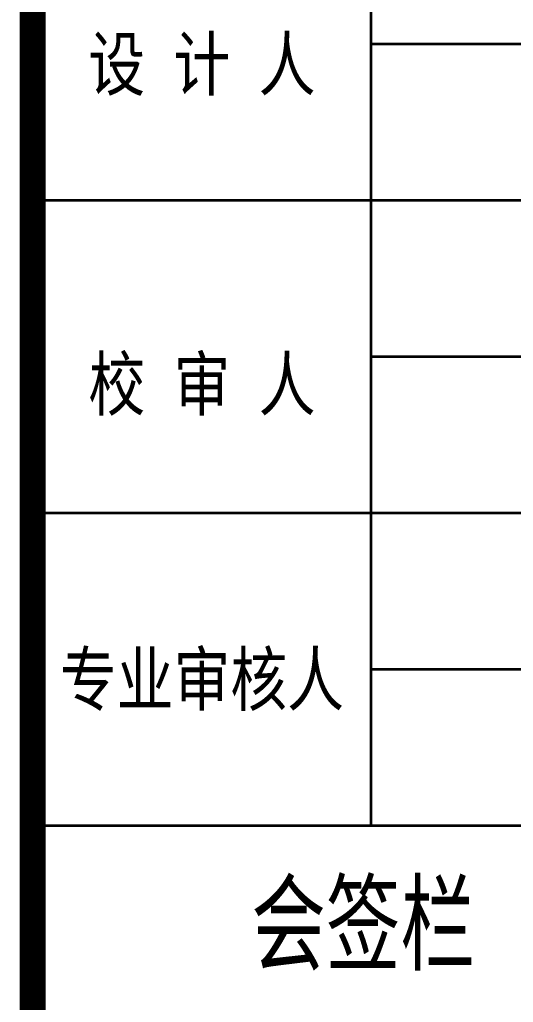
# Model space of a CAD drawing. Header units: millimetres. Extents: x 500457 to 783861, y -293369 to -162148.
# Drawn here: x 776313 to 779157, y -236108 to -230451 of the extents above; entities that cross this region are included whole.
import ezdxf
from ezdxf.enums import TextEntityAlignment as Align

# ---------------------------------------------------------------- set-up
doc = ezdxf.new("R2010")
doc.units = ezdxf.units.MM
doc.header["$LTSCALE"] = 1000
doc.layers.add('WALL', color=255, linetype='Continuous')
doc.layers.add('图框', color=4, linetype='Continuous', lineweight=35)
doc.styles.add('-黑体', font='simhei.ttf', dxfattribs={"width": 0.8})

# ---------------------------------------------------------------- blocks, each defined once
blk = doc.blocks.new('A$Cbb3eaced')
at = {"layer": '图框', "const_width": 149.9999999999999}
blk.add_lwpolyline([(-5972.731779500726, 0), (-5972.731779500726, -86099.99999999997)], dxfattribs=at)
blk = doc.blocks.new('A$C57a0c051')
at = {"layer": '图框', "linetype": 'Continuous'}
for p, q in [((1949.999941930175, -18900.00517327921), (1949.999941930175, -9900.00517327746)), ((1949.999941930175, -14400.00517327903), (6000.000000009779, -14400.00517327903)), ((0, -15300.00517327921), (6000, -15300.00517327921)), ((1949.999941930175, -16200.00517327903), (6000.000000009779, -16200.00517327903)), ((0, -17100.00517327921), (6000, -17100.00517327921)), ((1949.999941930175, -18000.00517327903), (6000.000000009779, -18000.00517327903)), ((0, -18900.00517327921), (6000, -18900.00517327921))]:
    blk.add_line(p, q, dxfattribs=at)
at = {"layer": '图框', "style": '-黑体', "width": 0.8}
for s, p in [('设 计 人', (974.9999419301748, -14664.97392261238)), ('校 审 人', (974.9999419301748, -16507.37171566521)), ('专业审核人', (974.9999419301748, -18206.94625221693))]:
    blk.add_text(s, height=300, dxfattribs=at).set_placement(p, align=Align.CENTER)
at = {"layer": '图框', "style": '-黑体', "width": 0.7}
blk.add_text('会签栏', height=450, dxfattribs=at).set_placement((1259.218963444233, -19686.59777783265))

msp = doc.modelspace()

# ---------------------------------------------------------------- block references
at = {"layer": 'WALL', "color": 0}
for name, p in [('A$Cbb3eaced', (782360.9201907638, -171640.6764465323)), ('A$C57a0c051', (776388.188411263, -216190.6764465323))]:
    msp.add_blockref(name, p, dxfattribs=at)

doc.saveas('drawing.dxf')
